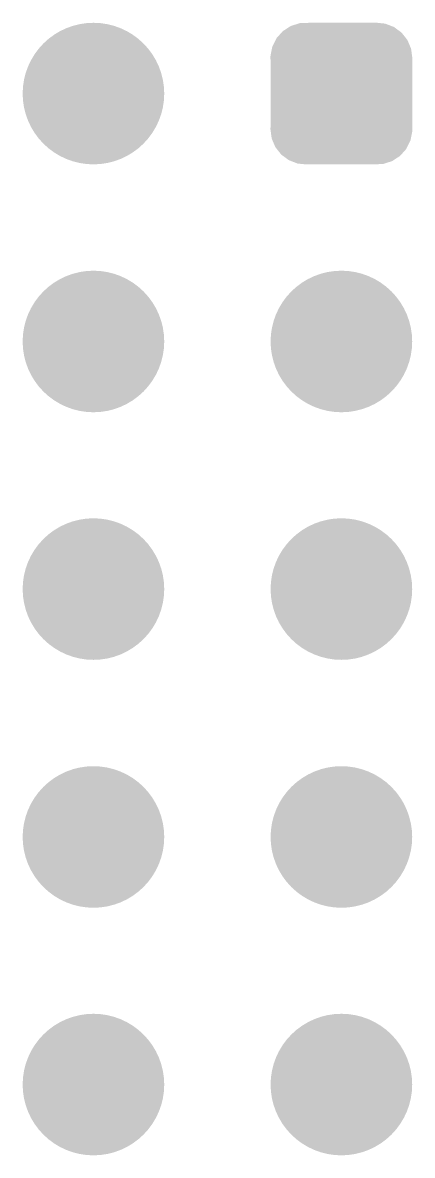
# Model space of a CAD drawing. Extents: x 295 to 953, y 10 to 290.
# Drawn here: x 502.57 to 505.71, y 190.5 to 199.65 of the extents above; entities that cross this region are included whole.
import ezdxf

# ---------------------------------------------------------------- set-up
doc = ezdxf.new("R2010")
doc.units = 0
doc.header["$LTSCALE"] = 5
doc.header["$MEASUREMENT"] = 0
doc.layers.get('0').update_dxf_attribs({"linetype": 'CONTINUOUS', "lineweight": 25})

msp = doc.modelspace()

# ---------------------------------------------------------------- linework, layer by layer
at = {"color": 7, "const_width": 0.5715}
for points in [[(502.8519, 199.0732, 1), (503.4234, 199.0732, 1)], [(502.8519, 197.0717, 1), (503.4234, 197.0717, 1)], [(504.8535, 197.0717, 1), (505.425, 197.0717, 1)], [(502.8519, 195.0727, 1), (503.4234, 195.0727, 1)], [(504.8535, 195.0727, 1), (505.425, 195.0727, 1)], [(502.8519, 193.0712, 1), (503.4234, 193.0712, 1)], [(504.8535, 193.0712, 1), (505.425, 193.0712, 1)], [(502.8519, 191.0722, 1), (503.4234, 191.0722, 1)], [(504.8535, 191.0722, 1), (505.425, 191.0722, 1)]]:
    msp.add_lwpolyline(points, format="xyb", close=True, dxfattribs=at)
at = {"color": 7}
for points in [[(504.7914, 199.638), (504.8031, 199.6417), (505.4932, 199.638), (505.4573, 199.6417)], [(504.8031, 199.6417), (504.8791, 199.6447), (505.4573, 199.6417), (505.4285, 199.6447)], [(505.3993, 199.6447), (505.4175, 199.6458), (505.4285, 199.6447), (505.4175, 199.6458)], [(504.616, 199.521), (504.6557, 199.5653), (505.6601, 199.521), (505.6252, 199.5653)], [(504.6557, 199.5653), (504.6667, 199.5776), (505.6252, 199.5653), (505.6086, 199.5776)], [(504.6667, 199.5776), (504.7178, 199.6105), (505.6086, 199.5776), (505.5641, 199.6105)], [(504.7178, 199.6105), (504.7306, 199.6188), (505.5641, 199.6105), (505.5427, 199.6188)], [(504.7306, 199.6188), (504.7914, 199.638), (505.5427, 199.6188), (505.4932, 199.638)], [(504.5819, 199.453), (504.6083, 199.5056), (505.6945, 199.453), (505.6722, 199.5056)], [(504.6083, 199.5056), (504.616, 199.521), (505.6722, 199.5056), (505.6601, 199.521)], [(504.5664, 199.3602), (504.567, 199.3785), (505.712, 199.3602), (505.7095, 199.3785)], [(504.567, 199.3785), (504.5784, 199.4356), (505.7095, 199.3785), (505.7019, 199.4356)], [(504.5784, 199.4356), (504.5819, 199.453), (505.7019, 199.4356), (505.6945, 199.453)], [(504.5677, 199.3338), (504.5664, 199.3602), (505.7107, 199.3338), (505.712, 199.3602)], [(504.5677, 199.3333), (504.5677, 199.3338), (505.7107, 199.3333), (505.7107, 199.3338)], [(504.5677, 198.8126), (504.5677, 199.3333), (505.7107, 198.8126), (505.7107, 199.3333)], [(504.5664, 198.7862), (504.5677, 198.8126), (505.712, 198.7862), (505.7107, 198.8126)], [(504.5689, 198.7679), (504.5664, 198.7862), (505.7114, 198.7679), (505.712, 198.7862)], [(504.5766, 198.7108), (504.5689, 198.7679), (505.7, 198.7108), (505.7114, 198.7679)], [(504.5839, 198.6934), (504.5766, 198.7108), (505.6965, 198.6934), (505.7, 198.7108)], [(504.6062, 198.6408), (504.5839, 198.6934), (505.6702, 198.6408), (505.6965, 198.6934)], [(504.6183, 198.6254), (504.6062, 198.6408), (505.6625, 198.6254), (505.6702, 198.6408)], [(504.6532, 198.5811), (504.6183, 198.6254), (505.6227, 198.5811), (505.6625, 198.6254)], [(504.6698, 198.5688), (504.6532, 198.5811), (505.6117, 198.5688), (505.6227, 198.5811)], [(504.7144, 198.5359), (504.6698, 198.5688), (505.5607, 198.5359), (505.6117, 198.5688)], [(504.7357, 198.5276), (504.7144, 198.5359), (505.5478, 198.5276), (505.5607, 198.5359)], [(504.7853, 198.5084), (504.7357, 198.5276), (505.487, 198.5084), (505.5478, 198.5276)], [(504.8211, 198.5047), (504.7853, 198.5084), (505.4753, 198.5047), (505.487, 198.5084)], [(504.8499, 198.5017), (504.8211, 198.5047), (505.3993, 198.5017), (505.4753, 198.5047)], [(504.8609, 198.5006), (504.8499, 198.5017), (504.8609, 198.5006), (504.8791, 198.5017)]]:
    msp.add_solid(points, dxfattribs=at)

doc.saveas('drawing.dxf')
